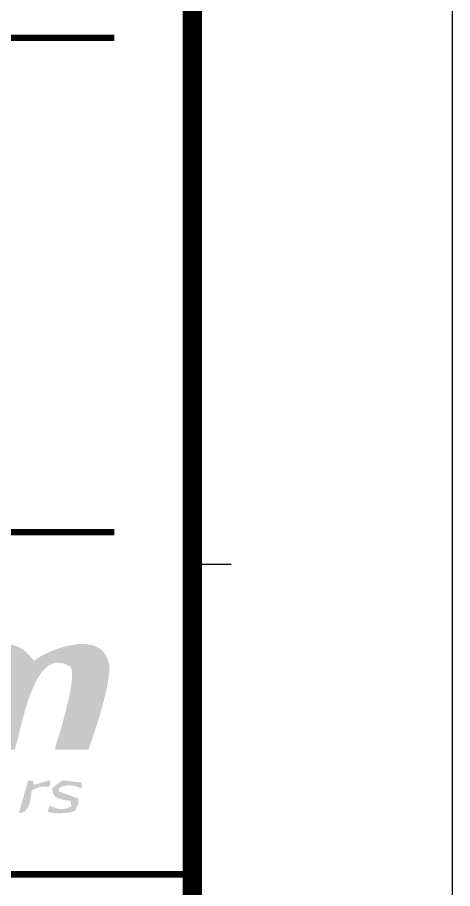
# Model space of a CAD drawing. Header units: metres. Extents: x 854089 to 1083578, y 553449 to 701949.
# Drawn here: x 1055980 to 1064339, y 668926 to 685645 of the extents above; entities that cross this region are included whole.
import ezdxf

# ---------------------------------------------------------------- set-up
doc = ezdxf.new("R2010")
doc.units = ezdxf.units.M
doc.header["$LTSCALE"] = 300
doc.layers.add('001dmp-FORM', color=7, linetype='Continuous')

# ---------------------------------------------------------------- blocks, each defined once
blk = doc.blocks.new('xref-sheet(건축)')
h = blk.add_hatch(color=7)
edge = h.paths.add_edge_path()
edge.add_spline(control_points=[(8057.758568236637, 4807.019702902803), (8075.827416957593, 4807.638442460131), (8080.986795359921, 4803.648330236861), (8088.315896330216, 4793.924197305239), (8100.071258899934, 4803.108138908412), (8139.987539562764, 4818.673090578885), (8145.938601429883, 4792.177532741953), (8148.818014135995, 4779.36039104323), (8134.4629807981, 4737.316418005066), (8130.223443497165, 4725.824260904057), (8121.784332029249, 4725.824260904057), (8113.343153502694, 4725.824260904057), (8104.904042034792, 4725.824260904057), (8104.904042034792, 4726.697248675926), (8104.904042034792, 4727.570925467346), (8104.904042034792, 4728.443913239212), (8108.491766839947, 4738.619353977128), (8122.171561017258, 4784.533549836588), (8116.254261108192, 4789.558569426349), (8087.892149305979, 4807.420023262277), (8079.166405704618, 4741.631058437138), (8073.473726169355, 4725.824260904057), (8065.034614701453, 4725.824260904057), (8056.593436174899, 4725.824260904057), (8048.155013726548, 4725.824260904057), (8050.266169632629, 4737.960651285804), (8067.360055688074, 4784.847742752113), (8057.758568236637, 4790.431557198217), (8028.215476923015, 4798.612975353824), (8020.657621461611, 4747.531821876975), (8017.596996613418, 4725.824260904057), (8008.867118894752, 4726.115716174381), (8000.135174117419, 4726.406482425155), (7991.405296398752, 4726.697248675926), (7991.405296398752, 4726.988703946249), (7991.405296398752, 4727.279470197022), (7991.405296398752, 4727.570925467346), (7998.09843232291, 4753.469103353045), (8004.792946286198, 4779.375549473366), (8011.486082210355, 4805.273727359067), (8019.633738407942, 4805.273727359067), (8027.784150683718, 4805.273727359067), (8035.931806881305, 4805.273727359067), (8035.349585360196, 4802.363997792692), (8034.767363839102, 4799.452890187215), (8034.18583133756, 4796.54316062084), (8041.459121724172, 4800.364463053973), (8049.436590092508, 4802.883518534592), (8057.758568236637, 4807.019702902803)], knot_values=[0, 0, 0, 0, 1, 1, 1, 2, 2, 2, 3, 3, 3, 4, 4, 4, 5, 5, 5, 6, 6, 6, 7, 7, 7, 8, 8, 8, 9, 9, 9, 10, 10, 10, 11, 11, 11, 12, 12, 12, 13, 13, 13, 14, 14, 14, 15, 15, 15, 16, 16, 16, 16], degree=3, periodic=0)
h = blk.add_hatch(color=7)
edge = h.paths.add_edge_path()
edge.add_spline(control_points=[(8083.950957470883, 4702.251524004982), (8088.637668460815, 4701.470864853027), (8086.977131341457, 4702.950878849847), (8088.315896330216, 4698.758883897961), (8092.390068938785, 4699.92332694015), (8096.46493056689, 4701.087769982341), (8100.539103175473, 4702.251524004982), (8101.186781553948, 4699.197789352324), (8101.367993696014, 4699.303898363269), (8099.666115403601, 4697.012908354225), (8094.628004442337, 4698.355807460277), (8090.514557719336, 4696.418973500751), (8086.569920786471, 4694.393945038623), (8085.949114170482, 4687.242611112644), (8085.067858163999, 4677.392387603081), (8076.966366276396, 4676.932122542619), (8076.966366276396, 4677.22357781294), (8076.966366276396, 4677.514344063713), (8076.966366276396, 4677.805799334037), (8079.293874321669, 4685.953455531617), (8081.622760406044, 4694.103867807403), (8083.950957470883, 4702.251524004982)], knot_values=[0, 0, 0, 0, 1, 1, 1, 2, 2, 2, 3, 3, 3, 4, 4, 4, 5, 5, 5, 6, 6, 6, 7, 7, 7, 7], degree=3, periodic=0)
h = blk.add_hatch(color=7)
edge = h.paths.add_edge_path()
edge.add_spline(control_points=[(8110.142657685548, 4702.251524004982), (8115.08981806599, 4701.669302483886), (8120.038356485533, 4701.087769982341), (8124.984827846394, 4700.505548461247), (8124.984827846394, 4699.341794438607), (8124.984827846394, 4698.177351396416), (8124.984827846394, 4697.012908354225), (8124.69406159563, 4696.722142103454), (8124.4026063253, 4696.431375852681), (8124.111840074551, 4696.139920582356), (8118.506666022327, 4698.913913297067), (8112.862217855687, 4699.279093659411), (8107.52369436996, 4696.139920582356), (8107.52369436996, 4695.266932810489), (8107.52369436996, 4694.393945038623), (8107.52369436996, 4693.520957266755), (8108.396682141833, 4693.229501996431), (8109.269669913676, 4692.938735745658), (8110.142657685548, 4692.647969494888), (8114.216830294117, 4691.192760201925), (8118.291691922237, 4689.73755090896), (8122.365864530806, 4688.282341615997), (8122.365864530806, 4686.827132323035), (8122.365864530806, 4685.371923030072), (8122.365864530806, 4683.91671373711), (8121.492876758934, 4682.170738193374), (8120.619888987076, 4680.424762649638), (8119.746212195652, 4678.678787105905), (8112.611414738905, 4676.47461356036), (8106.784376391097, 4676.385041018652), (8098.793127631729, 4677.805799334037), (8099.374660133271, 4679.551774877771), (8099.956881654351, 4681.297750421507), (8100.539103175473, 4683.043725965243), (8105.882449798057, 4679.691645846744), (8111.256802300475, 4678.937169437751), (8117.127248880035, 4682.170738193374), (8117.127248880035, 4682.462193463698), (8117.127248880035, 4682.752959714469), (8117.127248880035, 4683.043725965243), (8116.836482629271, 4684.208169007434), (8116.545027358941, 4685.372612049623), (8116.254261108192, 4686.536366072264), (8110.542978045025, 4687.004210347795), (8105.527604728984, 4687.749040483066), (8103.158066491062, 4691.77498172302), (8102.867300240283, 4693.229501996431), (8102.575844969968, 4694.685400308947), (8102.285078719189, 4696.139920582356), (8104.904042034792, 4698.177351396416), (8107.52369436996, 4700.214782210473), (8110.142657685548, 4702.251524004982)], knot_values=[0, 0, 0, 0, 1, 1, 1, 2, 2, 2, 3, 3, 3, 4, 4, 4, 5, 5, 5, 6, 6, 6, 7, 7, 7, 8, 8, 8, 9, 9, 9, 10, 10, 10, 11, 11, 11, 12, 12, 12, 13, 13, 13, 14, 14, 14, 15, 15, 15, 16, 16, 16, 17, 17, 17, 17], degree=3, periodic=0)
at = {"layer": '001dmp-FORM'}
blk.add_line((8240.002942682815, 4867.924670557097), (8210.002942683528, 4867.924670557369), dxfattribs=at)
at = {"layer": '001dmp-FORM', "color": 30}
blk.add_lwpolyline([(8410.002942688461, 5940.002066505535), (6.582882633665577e-06, 5940.002066580394), (6.530030077556148e-06, -6.115735203593431e-06), (8410.002942635594, -6.190587922660581e-06)], close=True, dxfattribs=at)
at = {"layer": '001dmp-FORM', "const_width": 15.00000523680961}
blk.add_lwpolyline([(300.0001112690406, 200.0000636693372), (300.0001113183425, 5740.001996789974), (8210.002872862595, 5740.001996719557), (8210.002872813307, 200.0000635989337)], close=True, dxfattribs=at)
at = {"layer": '001dmp-FORM', "const_width": 4.999999999886342}
for points in [[(7557.579223717887, 5272.141511721098), (8150.123409142736, 5272.141544552285)], [(7557.579223717887, 4892.730424819621), (8150.123409142736, 4892.730457650807)], [(7510.002802905121, 4630.071893186394), (8210.002802889187, 4630.071893180154)]]:
    blk.add_lwpolyline(points, dxfattribs=at)

msp = doc.modelspace()

# ---------------------------------------------------------------- block references
at = {"xscale": 24.9999912600033, "yscale": 24.9999912364292, "zscale": 24.99999123690949}
msp.add_blockref('xref-sheet(건축)', (854088.9888603296, 553449.1664760388), dxfattribs=at)

doc.saveas('drawing.dxf')
